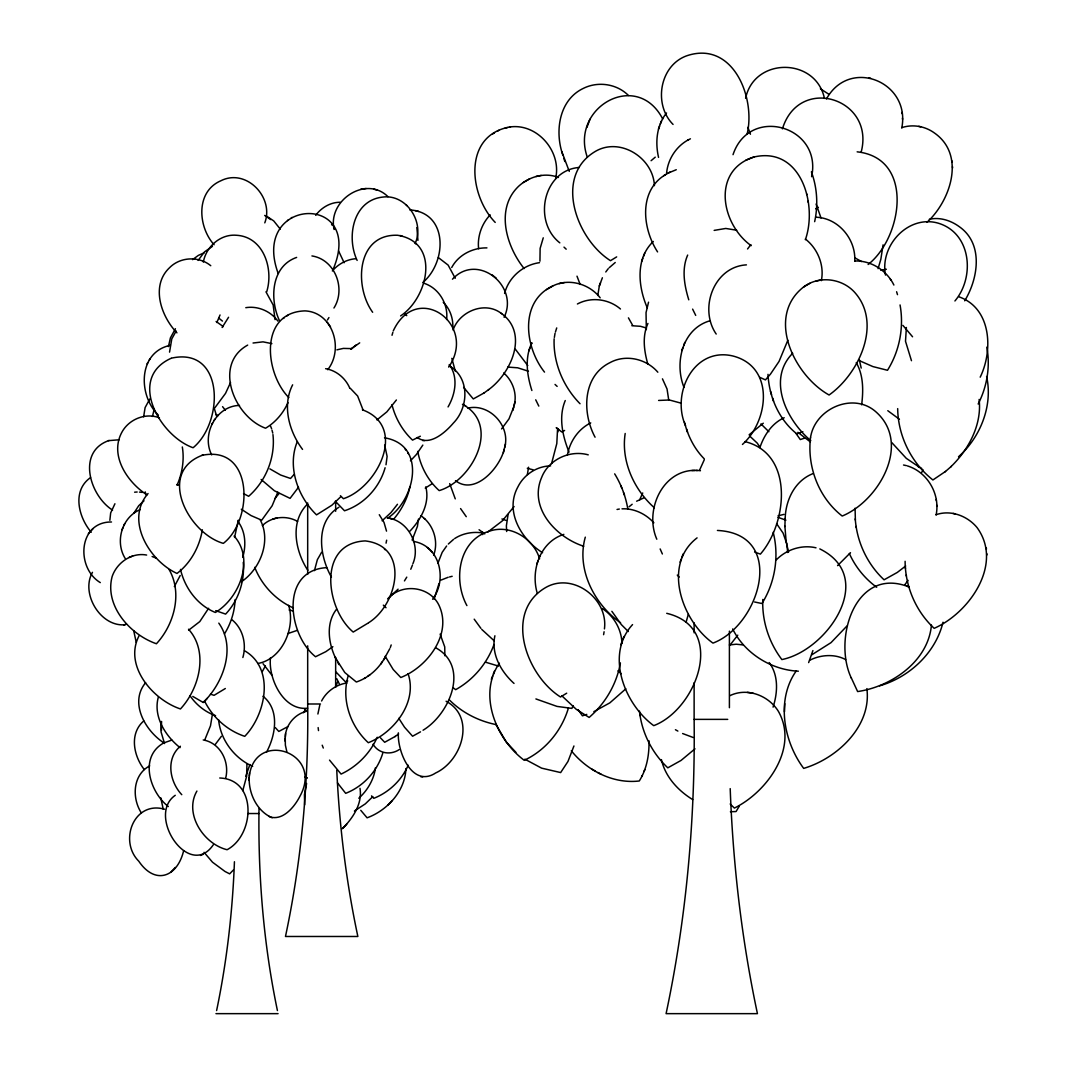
<?xml version="1.0" encoding="UTF-8"?>
<svg xmlns="http://www.w3.org/2000/svg" width="1067" height="1067" viewBox="0 0 1067 1067"><rect width="100%" height="100%" fill="white"/><g stroke="black" fill="none" stroke-linecap="round" stroke-linejoin="round"><path stroke-width="1.5" d="M259.014 808.533C258.014 876.26 263.576 944.202 277.42 1010.556M557.574 428.747L556.801 443.565L551.546 463.652M788.553 552.106L786.152 541.729L784.885 526.124M785.165 518.909C785.499 500.356 794.688 480.884 812.734 473.721M866.857 688.615C871.846 726.107 837.168 758.464 803.691 768.387C783.498 741.418 775.882 699.539 796.342 670.796M784.779 703.673L784.485 711.742M648.976 740.778C649.336 754.716 646.815 769.04 639.293 780.977C613.365 784.072 587.33 770.747 571.312 750.781M554.133 338.786C553.106 362.793 563.296 386.721 580.035 403.739M169.546 352.137L171.787 338.906L176.148 331.023M234.433 861.749C232.553 911.711 226.818 961.58 216.614 1010.556M762.798 599.441C761.905 620.887 768.894 642.494 781.871 659.566C827.218 650.47 877.661 577.5 819.816 548.905M784.885 526.538L785.165 518.469M855.08 508.212L855.374 520.056M826.458 98.964C849.639 56.898 910.925 81.932 901.788 127.907M907.297 465.879C927.543 471.987 940.414 494.341 936.106 514.961M901.695 127.667C912.685 123.999 925.022 126.159 934.345 132.922C965.902 154.848 950.697 200.463 927.023 222.309M936.026 514.721C950.764 509.573 967.342 515.841 977.039 527.551C1003.607 563.856 969.503 612.818 934.172 628.33C915.766 611.218 905.229 586.357 905.109 561.295M235.14 599.587C234.633 611.684 230.885 623.635 224.457 633.891M854.734 261.282C856.174 239.448 838.355 217.895 816.095 217.241M418.451 519.082L417.424 526.378L412.115 540.089M446.606 319.486C448.447 304.335 439.137 288.41 424.533 283.462M444.859 655.765L444.739 646.922L440.137 634.105M417.944 240.342L416.877 227.591M604.429 628.903C608.457 598.854 573.112 571.952 545.917 587.397C503.224 611.911 526.244 675.371 560.522 696.991L566.697 693.19M161.104 722.292L161.477 730.388M249.024 780.39C250.718 728.241 324.861 750.621 300.094 795.955C294.905 806.252 283.729 820.35 270.765 817.149C256.347 810.066 248.544 792.888 249.211 777.296M249.291 775.949L249.478 772.841M286.85 751.782L285.369 745.139L285.249 737.977M285.342 736.63C285.743 724.733 295.159 713.876 306.709 711.276M285.062 741.072L285.529 733.522M452.795 328.089C453.368 318.7 450.101 308.897 443.258 302.321M504.651 447.5C510.786 426.24 489.74 403.126 467.853 408.114M514.174 405.247C517.348 393.71 512.653 380.759 503.744 372.983M931.438 625.062C928.237 661.353 891.478 686.641 857.628 691.563L851.199 677.678M109.861 520.309L110.661 512.947L114.929 503.757M196.915 791.06C183.751 813.681 203.557 844.037 227.084 849.719C254.773 835.168 257.574 779.363 219.749 778.003M597.8 295.439L599.321 285.943L602.388 277.767M555.627 178.389C561.762 151.901 537.688 123.399 510.439 126.906C462.691 134.722 468.72 195.168 495.221 222.416M225.657 778.216C229.858 762.011 220.482 742.912 203.223 739.951M143.632 416.784L145.112 407.567L149.86 398.898M375.477 767.68C373.997 779.417 367.555 790.38 358.819 798.236M883.076 244.863L880.849 259.228L878.088 268.657M212.413 714.263L210.492 725.813L204.917 739.538M238.301 520.176L234.567 537.448M270.471 657.805C268.124 678.612 283.542 711.049 307.616 708.195M494.901 635.759C490.873 653.871 500.943 671.636 514.027 683.427M317.886 714.01L319.78 705.14M666.568 173.534C667.715 158.85 676.998 144.992 690.416 138.803M861.643 404.82C863.43 390.722 863.563 375.304 856.254 362.62M152.461 416.463L154.181 409.261M168.453 346.575L170.4 337.906L175.415 328.716M554.36 337.412L555.053 333.277M625.195 433.482C620.901 460.957 633.918 489.593 654.338 507.759M314.432 570.645L317.366 559.655L321.594 552.319M527.351 474.522L528.592 467.213M603.602 634.678L604.095 631.757M821.337 280.674C824.538 265.283 817.695 248.598 805.398 239.061M620.407 662.914C616.713 683.974 605.336 703.513 589.131 717.437L576.22 709.288L561.775 695.751M747.06 134.349C755.903 98.084 733.282 40.813 687.535 55.524C659.806 64.634 652.911 104.233 673.064 124.426M814.654 221.656C818.269 205.184 817.202 187.699 811.4 171.84M202.37 529.806C199.516 546.731 190.82 562.963 177.015 573.446C149.513 560.962 124.666 520.136 148.06 493.554M386.067 543.156L386.641 540.182M266.697 291.771C273.819 269.004 263.629 236.701 236.34 235.26C220.429 233.886 206.038 246.77 203.344 262.095M409.928 486.632C407.487 498.716 401.472 510.013 393.51 519.362M264.789 222.856C274.406 197.422 246.197 167.892 220.856 180.776C195.381 191.687 197.915 226.818 214.094 244.756M242.863 657.512C246.704 644.188 243.009 628.676 232.032 619.807M438.937 583.756L434.109 599.187M811.614 176.695C822.524 126.119 749.541 104.953 733.029 154.675M943.015 622.234C935.666 652.844 909.457 677.212 879.595 685.841M386.014 464.772L387.108 456.396L384.653 445.086M161.597 721.452L161.037 731.802L164.518 743.552M861.162 152.114C875.367 98.577 799.116 74.317 782.431 128.854M508.052 514.654L506.372 525.858L506.678 531.513M530.766 345.775L531.899 342.787C524.484 357.752 526.991 375.211 531.873 390.509M662.714 118.944C636.946 69.302 569.818 107.3 587.277 157.089M499.409 663.181C477.576 694.457 496.102 739.404 524.244 760.304C545.624 750.301 561.789 730.602 568.418 708.021M563.829 534.38C539.915 541.969 530.446 570.752 537.315 593.399M666.542 112.982C656.578 125.346 655.085 142.338 658.552 157.382M653.324 241.462C635.198 258.614 638.146 286.97 647.322 307.91M710.195 320.714C682.387 328.463 674.171 362.793 683.974 387.334M632.558 624.595C604.949 654.524 624.422 704.167 653.738 725.653C696.858 709.235 727.134 627.756 666.728 613.325M697.071 537.875C661.9 564.776 682.013 621.074 712.969 643.108C760.131 625.355 787.166 533.98 717.424 530.446M567.457 454.875C569.818 441.471 578.394 428.961 590.731 422.905M906.376 327.502L905.51 341.28L911.471 360.699M805.385 239.688C817.829 204.064 800.703 145.686 753.382 157.142C711.449 171.04 721.065 224.083 751.155 245.663M158.369 697.031C152.901 716.33 165.385 735.963 180.03 747.647M242.743 557.267C246.277 545.317 245.65 531.353 237.741 521.23M249.931 764.492L245.757 776.256M501.557 428.947L508.999 418.864L513.76 406.927M455.516 480.683C475.135 495.848 499.996 467.546 504.224 449.18M512.907 410.368L515.028 401.779M503.384 452.635L505.491 444.032M812.907 650.577L808.639 662.594M573.939 745.98L567.977 761.451L560.655 772.575L541.609 768.147L524.857 759.184M745.606 98.284C754.222 56.844 815.828 57.271 824.444 98.431M773.082 707.141C777.736 692.63 778.723 675.424 769.214 662.567M688.282 614.405L686.148 622.048M140.337 509.533C121.838 517.148 114.689 541.796 125.279 558.601M392.016 335.278L392.856 332.357M437.91 563.216L442.191 552.333L446.633 545.997M557.708 432.095L558.521 429.294M277.82 492.167L272.125 505.798L261.708 520.203L251.038 515.574L241.315 509.239M415.25 243.196C424.813 222.203 406.407 194.114 383.04 197.048C353.03 200.022 346.108 237.127 357.138 260.428M504.104 317.286C519.482 286.009 477.429 252.079 452.475 279.194M433.655 555.213C438.884 541.102 433.349 524.19 420.918 515.761L421.425 516.188M183.644 850.666C177.442 877.074 155.222 885.543 138.763 861.189C118.464 840.876 134.042 800.437 164.598 809.226M348.095 676.145C341.12 699.645 350.483 726.44 368.315 742.712C394.136 732.536 417.877 701.993 408.047 673.61M412.876 563.749C420.958 544.984 408.074 520.509 387.534 517.908M504.598 293.452C508.639 277.353 523.097 264.869 539.475 262.682M555.467 331.944L556.721 327.929M585.303 537.154C576.153 569.044 594.292 604.509 620.581 622.808M648.549 302.174L646.042 312.604L646.322 329.636M787.846 340.253L779.043 361.433L770.467 374.117L765.439 379.892L759.864 377.371M385.107 467.746C379.599 487.486 364.06 504.384 344.508 510.773L335.305 501.263M390.322 647.509L391.189 644.948M382.8 753.049C377.371 771.188 363.313 786.446 345.681 793.328L337.465 782.885M336.252 685.548L337.559 681.826M242.796 790.607L246.65 776.189L246.957 763.692M306.616 783.485L304.428 794.675L304.669 804.825M543.25 237.821L540.129 248.398L539.942 261.175M589.984 119.237L586.917 127.413M565.257 400.538C558.268 417.104 562.576 436.07 569.031 452.101M687.668 255.066C681.44 269.284 684.374 285.529 688.775 299.814M699.552 470.2L704.287 459.73M493.994 644.481C487.152 663.474 473.335 679.812 455.689 689.655L453.422 687.988M647.936 323.448C642.041 336.372 644.135 351.07 647.869 364.287M528.832 350.963L530.006 347.869M658.472 129.12L659.659 126.026M660.42 123.932L661.553 120.958M599.321 285.943L600.494 282.848M641.6 261.535L642.774 258.441M643.548 256.347L644.668 253.359M491.34 679.319L492.514 676.225M493.287 674.131L494.421 671.156M536.941 563.709L538.115 560.628M538.875 558.521L540.009 555.547M681.76 350.576L682.933 347.495M683.694 345.388L684.827 342.414M620.834 644.668L622.008 641.574M622.781 639.48L623.915 636.492M680.079 562.122L681.253 559.028M682.013 556.934L683.147 553.946M759.904 447.58C764.065 435.163 771.948 423.292 784.192 417.731M177.095 485.098C182.284 473.188 184.458 459.85 182.324 446.966M980.2 377.171C993.204 350.429 991.55 308.336 959.086 296.866M410.768 569.258L412.436 565.163M333.944 308.016C346.161 288.744 335.025 259.454 311.937 255.933M170.373 345.321C137.936 351.937 137.843 395.323 158.423 415.196M220.042 314.965L216.854 322.527M239.488 405.42C216.094 405.873 201.223 434.469 211.679 454.875M230.539 382.533L225.524 393.39L214.854 407.807M641.934 776.349L642.347 775.402M644.028 771.414L644.815 769.587M222.123 327.516L228.565 317.259M297.306 441.631C286.97 466.639 297.746 496.715 316.526 514.868L331.85 505.251L340.586 496.902M393.27 330.89C416.877 280.354 477.949 324.395 448.687 367.101M408.194 765.239C401.685 780.217 388.988 792.341 373.797 798.316L371.556 795.862M122.065 529.645L123.052 527.445M123.839 525.631L124.719 523.657M180.203 575.513L174.348 586.57M287.957 402.712C283.262 413.156 275.473 422.399 265.563 428.214C234.34 416.944 212.693 364.461 247.677 345.094M389.775 648.736L383.56 659.98M639.64 499.863L642.721 492.967M453.062 330.023C459.49 311.191 485.378 300.547 501.677 313.698M573.126 705.687L571.885 708.395L557.027 706.407L535.901 698.938M92.469 572.325C80.385 593.425 100.445 626.756 124.612 624.782M292.638 384.827C281.928 405.607 289.104 431.548 302.535 449.394M262.322 671.556L265.416 665.835M377.225 737.257C370.129 753.369 356.992 766.613 341.08 774.082L329.53 760.117M208.625 608.27L199.796 621.581L188.659 630.184M739.338 806.025L736.057 811.56L730.402 811.734M978.159 404.02C987.082 386.667 990.456 366.368 986.815 347.148M332.677 270.431C366.728 192.167 249.691 196.101 278.194 273.459M327.716 369.715C344.108 349.016 332.877 312.098 304.949 310.884C258.774 312.338 264.763 373.437 288.837 397.578M448.06 406.927C455.409 394.19 458.53 377.158 449.234 364.527M198.115 260.415L204.504 251.879L212.44 246.344M266.497 752.208C275.646 735.296 280.061 709.768 262.975 696.244M432.615 599.227C447.593 579.448 439.844 545.597 413.436 541.422M133.949 513.067L138.737 505.691L143.978 500.823M964.715 300.801C978.226 278.58 983.761 243.836 959.34 226.724C950.844 220.456 939.787 216.894 929.277 219.295M921.635 472.494L923.142 469.893M147.046 363.874L147.806 362.58M149.313 359.952L149.994 358.792M211.813 424.359L212.56 423.065M214.08 420.451L214.747 419.291M138.963 635.959C123.639 665.755 152.728 699.699 180.443 708.955C199.449 688.535 208.852 651.67 188.512 629.223M451.714 267.51C458.45 254.813 472.814 247.611 486.939 247.891M111.488 521.99C78.211 521.696 75.664 567.777 100.298 582.609M321.594 700.979C326.555 691.349 336.265 684.534 346.948 682.973M298.52 487.232L290.077 498.356L274.406 490.767L261.148 479.496M404.446 580.915L406.767 577.14M327.422 320.007L328.943 317.566M221.376 736.323L215.201 744.539M422.825 445.099L416.343 454.569L410.448 460.811M954.925 300.974C975.198 276.94 971.277 232.939 938.093 223.136C908.244 214.614 879.648 245.49 885.49 275.086M742.459 444.446C769 420.531 774.842 366.795 732.962 356.005C693.857 346.655 671.103 393.296 685.521 425.653M396.39 399.978L386.854 411.862L376.931 419.918M747.554 248.971L750.848 244.65M514.081 506.558L502.17 521.016L487.579 532.193M908.097 580.368L904.696 584.929M336.558 609.217C325.168 623.782 328.649 644.855 336.598 660.193M335.091 657.352L344.814 672.557L356.351 682.026C366.941 678.359 376.211 670.956 382.399 661.647M380.679 664.181L385.48 657.165M737.764 635.172L730.308 644.735M397.484 504.278L390.962 512.573L382.106 520.789M145.619 682.707C129.04 702.619 145.272 730.788 163.878 742.872L171.854 740.085M303.375 712.729L305.682 709.595M605.776 271.965L608.19 268.737M279.114 493.421L274.899 498.596M213.373 844.677C189.312 880.368 146.059 815.521 175.255 795.302M346.775 824.124L342.374 828.699C352.75 818.269 362.607 803.744 359.992 788.326M360.766 810.306L367.088 817.815C387.441 810.4 405.22 790.807 405.913 768.56M850.479 552.679L837.568 565.63M846.825 626.129L831.033 642.627L811.76 654.818M192.78 696.418L203.21 702.459C223.27 683.28 236.367 647.709 218.802 623.128M315.685 215.307C321.394 207.665 330.45 202.196 340.16 202.263M422.799 282.528C447.046 262.069 448.393 212.493 409.808 209.906M398.098 589.171L387.641 598.88M294.105 474.428L290.531 478.469L280.634 475.028L269.858 468.853M409.821 531.259C420.811 519.762 430.161 503.171 425.773 486.885M490.193 214.894C481.684 223.777 477.242 236.501 478.603 248.731M448.327 544.023L453.648 539.302M88.374 533.74L90.135 531.806M91.602 530.179L93.029 528.618M332.344 270.951C338.332 263.936 347.028 259.214 356.298 258.681M207.371 698.231L203.21 702.459M792.701 353.257C766.559 379.625 786.779 420.585 810.787 440.644M171.2 871.806L175.308 867.458M306.803 504.798C289.637 522.417 295.466 551.546 307.789 570.245M180.363 746.233C165.492 758.73 169.613 781.858 181.777 794.688M143.752 720.959C129.094 733.589 133.562 755.876 144.245 769.534M372.783 796.676L365.287 803.891L354.417 811.013M387.814 805.132L392.216 800.557M625.849 688.802L609.844 702.86L593.852 711.649M233.273 870.125L229.658 873.86L225.017 871.486L212.506 862.203L204.077 852.32M950.63 466.986C968.503 449.861 982.067 424.759 979.119 399.458M694.99 748.847L681.026 760.451L667.809 767.827C652.057 753.049 641.72 732.589 639.466 711.075M609.137 267.777L615.232 262.509M868.125 264.496C902.509 237.528 914.712 158.116 857.148 151.834M763.305 423.199L749.127 434.789M776.403 559.775C786.432 549.452 801.891 544.517 816.002 547.798M192.567 259.641L198.302 255.426L204.317 252.719M897.68 408.621C898.014 436.07 911.391 462.945 932.905 479.963L945.535 471.427M945.082 471.814L951.284 466.426M905.696 565.977L897.294 572.432L884.076 579.808C867.204 564.083 856.854 541.849 855.254 518.869M262.375 525.618C271.605 516.495 286.449 515.081 297.6 521.43M388.535 598.067C402.886 582.529 431.081 586.69 439.471 606.363C451.968 634.892 427.053 667.222 400.792 677.505L393.203 669.502L385.187 656.298M400.618 315.912C428.294 297.52 440.804 242.276 397.578 235.26C356.458 233.74 353.991 286.663 372.65 312.271M488.393 389.815C511.093 373.49 529.299 333.237 501.17 313.271M368.689 622.675C397.791 604.482 410.475 546.171 365.194 540.916C316.806 543.076 325.795 609.257 353.217 632.064L368.302 622.955M958.513 456.756C980.413 437.23 993.11 405.567 986.602 376.491M651.097 160.704L655.245 157.169M387.388 518.322C415.303 500.156 427.213 444.872 384.52 437.803M90.548 477.589C71.702 490.7 78.531 517.375 91.269 532.246M629.103 506.758L632.171 504.264M353.337 347.188L350.843 349.202L359.699 342.854M354.124 346.575L356.365 344.761M332.877 646.695L325.848 651.657L315.539 656.738C287.903 634.852 279.661 570.285 326.662 567.644M558.441 177.469C545.01 172.12 529.485 176.482 519.015 185.911C494.981 208.198 506.091 246.17 524.137 268.551M665.555 174.615C638.306 190.753 642.401 228.685 657.579 251.905M600.174 297.8C589.397 283.862 568.804 277.847 552.759 285.983C519.029 301.614 524.777 347.375 544.517 372.103M803.571 287.01C765.572 316.699 794.048 375.464 829.086 395.003C859.175 373.717 882.956 322.594 853.96 291.571C841.076 278.087 818.602 275.593 803.571 287.01L809.826 283.369M225.324 688.522L214.08 695.324L210.466 694.164M423.065 730.228C449.5 714.25 470.107 666.822 435.936 647.896M463.638 387.401L473.295 398.938L483.871 393.083M380.519 737.911L384.68 742.272L395.257 736.417M483.604 393.283L488.766 389.535M394.99 736.603L398.578 734.016M287.503 220.549L288.45 219.895M291.238 217.975L292.051 217.401M283.222 318.486L284.155 317.833M286.956 315.912L287.77 315.339M338.946 507.238C314.752 521.67 319.353 556.067 331.437 577.1M241.315 581.835C260.268 569.058 271.418 541.102 260.281 519.976M364.367 678.465L365.634 677.625M368.048 676.025L369.876 674.824M616.673 256.88L610.497 260.681C576.22 239.075 553.199 175.602 595.893 151.087C620.674 137.083 653.271 158.169 654.418 185.658M431.815 483.938L425.24 488.112M454.715 538.528C463.331 532.9 474.228 531.286 484.258 533.207M420.505 731.842L412.582 736.23L404.526 727.214L398.791 718.331M149.687 765.879C132.655 774.909 131.748 798.009 141.324 812.881M492.607 133.975L494.488 132.868M497.395 131.201L498.849 130.347M529.605 178.869L523.363 182.497M668.462 172.934L676.278 169.72M552.759 285.983L546.504 289.61M287.983 726.56L278.807 731.442L275.299 727.601M663.674 175.722L669.916 172.094M636.626 501.21L643.868 497.889M815.748 208.812L818.389 207.291M420.345 436.216L412.542 440.111C402.406 430.615 395.283 418.064 391.949 404.606M163.931 742.832C138.79 756.61 149.593 791.967 168.319 806.545M146.632 555.053C131.801 552.226 117.01 562.496 112.195 576.38C104.206 605.629 130.054 634.665 156.422 643.748C174.148 624.595 182.684 593.239 169.16 569.645M564.603 430.468L561.722 431.948L556.24 427.627L556.881 428.134M809.773 660.22C820.723 654.698 834.607 653.684 845.611 659.566M687.722 140.137L688.682 139.657M745.913 160.157L754.382 156.849M171.187 358.259C126.84 378.131 159.73 436.003 193.1 447.74C224.097 422.172 224.43 346.562 171.654 358.112M287.863 633.571L297.333 630.344M296.639 257.414C270.938 266.363 269.511 299.6 279.541 320.807M577.407 303.988C591.118 296.599 608.737 298.88 620.461 308.99M441.098 580.061L448.167 577.274M123.719 625.155L126.466 623.995L124.679 624.755M203.263 854.294L200.516 855.467M399.165 749.634C390.282 755.436 378.652 753.555 373.023 744.246M132.628 556.04L128.987 557.494M729.841 695.697C747.113 687.241 768.44 695.417 778.323 711.222C799.09 747.58 767.453 791.714 734.403 808.079L730.175 803.984M802.851 431.708L796.876 433.909C778.91 419.678 769.147 396.924 767.987 374.344M347.749 680.919L345.388 681.76L336.052 672.077M109.127 440.471C76.477 451.568 89.655 495.622 112.555 510.119M804.611 438.124L800.29 439.551L795.929 433.349M586.77 714.397L582.435 715.824L578.074 709.622M714.156 230.392L725.773 228.458L736.723 230.219M201.823 455.382C253.693 444.299 253.773 519.896 223.323 543.37C188.019 533.287 156.169 471.734 203.197 454.942M276.967 517.828L272.805 519.122M387.948 196.661C366.008 174.988 327.502 200.409 334.078 229.472M108.434 440.658L119.197 439.764M449.5 576.954L452.168 576.3M778.043 515.801L783.978 514.387M253.052 343.014L263.029 341.853L271.872 343.627M880.728 270.164L886.357 269.257M336.879 349.843L343.387 348.402L351.883 348.616M505.211 127.973L507.452 127.52M509.306 127.146L510.439 126.906M541.209 175.428L535.967 176.495M564.35 282.555L559.108 283.622M821.417 279.941L816.175 281.008M579.008 167.479C543.223 170.36 532.553 221.536 559.815 242.849M658.606 400.445L669.449 400.005L680.946 403.126M617.046 509.466L619.327 509.052M729.375 644.975L736.203 644.215L742.899 644.895M700.432 470.734C664.341 465.786 643.534 508.999 656.805 539.222M366.141 188.472L360.846 189.166M245.797 307.683C257.907 305.682 270.711 311.244 277.913 321.1M417.304 437.51C429.601 446.766 445.646 432.135 453.382 423.065C468.746 407.421 470 377.478 449.234 365.848M398.351 732.842C397.137 751.248 412.115 788.38 435.696 772.948C461.944 760.784 476.109 717.371 446.099 701.246M550.625 465.879C536.861 466.186 523.99 474.602 517.908 486.885C504.424 511.333 521.27 539.502 542.596 552.719M134.615 492.194L137.163 492.007M507.759 367.088L517.708 367.808L528.432 371.223M855.16 260.988C871.379 260.561 886.85 270.538 893.879 285.036M691.869 470.56L694.83 470.534M695.857 470.507L697.538 470.494M631.904 325.742L640.52 326.302L646.495 328.062M622.021 508.839C634.065 508.225 645.882 513.947 653.844 522.79M307.683 645.842L307.683 703.993L320.46 703.993M694.124 682.747L694.124 719.371L727.734 719.371M247.957 813.534L259.014 813.534M215.961 1013.65L278.074 1013.65M746.42 264.869C713.97 266.67 698.578 308.47 716.197 334.051M798.356 671.196C771.268 669.943 744.699 653.391 732.669 628.956M422.679 440.538L424.439 440.684M420.932 776.816L422.692 776.963M257.801 663.487C282.128 659.339 295.772 627.649 288.61 605.336M747.327 692.376L753.009 693.15M139.484 492.1L142.418 492.38M868.645 77.851L870.632 78.238M918.74 126.373L920.728 126.76M953.058 513.427L955.045 513.801M903.522 465.012L906.243 465.585M325.622 368.689C336.398 370.436 345.655 378.318 349.843 388.295M754.569 601.988L761.945 603.522C775.095 582.569 779.31 556.267 773.188 532.286M744.859 441.591C794.382 453.688 787.366 523.163 760.384 554.12L754.622 552.039M777.95 517.322L785.886 520.149M588.237 454.849C569.885 449.674 548.585 459.49 541.623 477.496C528.472 507.959 556.147 537.368 583.702 546.251M289.117 609.991L292.771 610.857M176.682 484.565L178.803 485.085M498.409 666.061L485.512 662.18M495.928 724.56C478.496 720.999 462.038 712.623 449.447 699.992M399.992 235.527L402.046 236.034M527.298 468.293L533.1 469.813M415.49 210.599L416.517 210.879M389.842 518.309L390.869 518.589M416.557 210.893L418.611 211.453M390.909 518.602L392.976 519.176M373.677 189.152L376.811 190.006M159.41 417.811C145.339 412.449 128.64 419.344 121.718 432.535C109.381 455.649 127.506 482.364 146.939 494.861M693.27 737.524L682.613 733.536M362.393 409.795C408.234 426.68 377.331 487.606 343.414 498.702L340.426 495.715M501.943 518.962L506.171 520.456M215.587 715.677C205.237 712.062 196.275 704.834 190.073 695.844M152.128 556.507L156.195 558.134M906.683 585.956L909.204 587.063C855.401 565.39 832.673 639 851.359 678.132M215.867 414.543L218.308 415.516M215.721 610.657L225.617 614.099C238.555 600.481 244.863 581.022 243.263 562.376M307.309 778.043L305.015 777.056L306.803 777.83M268.977 816.375L272.178 817.762M252.652 766.373C234.38 758.29 220.416 739.791 218.615 719.812M293.358 607.95C275.86 600.107 261.682 585.196 254.733 567.324M859.122 360.553L872.899 366.581L887.491 370.276C899.561 351.03 904.096 327.302 900.055 304.949M462.451 404.286C501.357 424.919 472.494 480.577 439.204 490.607C427.894 480.47 420.478 466.279 417.744 451.394M463.585 404.86L465.719 405.927M438.337 257.56L448.14 265.109L455.222 278.26M891.825 442.618L906.296 458.343L919.754 467.426M918.007 466.519L921.821 468.506M243.543 493.608L248.651 496.288C265.91 481.177 275.499 457.436 272.952 434.576M820.39 88.774L828.779 94.203M855.174 258.014L861.509 261.522M675.424 729.721L677.865 731.082M591.825 769.12L595.426 771.134M597.907 772.495L601.161 774.309M266.443 216.067L273.726 220.909L280.274 229.098M264.669 215.427L270.671 219.549M244.516 650.723C275.233 668.302 265.923 714.477 244.743 736.337C227.538 730.615 213.093 717.784 204.877 701.686M216.108 321.487L223.296 326.595M692.683 799.583C678.052 790.607 665.221 776.749 661.42 759.624M810.32 441.858L797.876 432.335M602.295 608.563C613.938 616.072 621.514 629.343 621.941 643.214M899.428 419.264L887.797 410.702M210.759 265.71C198.982 255.96 180.31 256.747 169.56 267.697C150.407 285.743 161.104 316.392 176.935 332.837M876.687 587.25C864.87 578.647 855.347 566.884 849.359 553.546M479.083 529.739L484.765 533.913M494.194 640.827L481.75 629.41M749.581 435.936L757.21 443.098L760.157 447.433M218.908 318.233L222.443 321.087M496.262 278.247L492.234 274.953M406.3 205.064L406.967 205.611M504.531 316.032L505.198 316.579M415.236 243.396L415.903 243.943M424.266 518.522L424.946 519.069M384.44 549.172L385.12 549.718M628.316 631.544L621.327 624.582L611.858 611.324M628.45 95.47C616.899 83.84 598.147 81.052 583.529 88.294C558.815 99.845 554.587 131.628 562.829 155.035M768.867 431.708L760.944 423.919M350.416 388.415L357.645 396.03L363.193 410.315M617.94 670.81L621.141 673.704M555.04 384.44L557.147 386.401M427.374 547.531L429.147 549.198M429.961 549.972L432.108 551.986M564.003 247.131L566.19 249.185M383.32 605.149L386.014 607.737M234.086 536.061C254.893 559.041 239.555 598.013 215.374 612.471C197.408 605.202 184.831 587.997 180.496 569.418M515.908 752.328L506.292 742.045L495.755 724.213M657.832 372.21C646.335 358.752 625.729 353.991 609.977 362.633C582.315 376.224 582.062 413.142 595.066 437.203M404.913 313.805L406.74 315.645M677.278 575.1L679.199 577.06M527.778 365.568L515.388 349.256M704.287 458.863C694.297 448.874 687.882 435.829 684.467 422.225M271.805 675.078L263.056 663.714M912.565 336.785L902.909 325.382M304.522 708.875L306.322 710.995M466.266 516.681L460.571 508.572M480.87 628.316L474.201 619.18M776.603 523.67L783.085 533.1L786.846 543.93M222.563 406.66L225.35 410.195M265.95 291.811L273.165 304.989L275.033 319.607M331.584 224.39L332.157 225.204M334.118 227.965L334.785 228.912M330.49 326.849L327.289 322.327M405.18 449.167L405.767 449.981M407.714 452.741L408.394 453.688M379.278 514.707L384.013 522.43L386.521 531.126M628.436 317.859L632.531 325.128M344.121 262.735L338.612 251.012M614.672 473.855C621.274 484.605 625.769 496.675 627.849 509.119M890.278 279.007L890.918 280.114M662.447 378.838L667.048 388.988L668.716 399.965M337.625 662.114L338.933 664.594M569.285 171.4L561.775 151.607M339.333 683.947L336.745 678.679M692.616 309.123L695.711 315.392M535.714 399.818L538.808 406.087M580.141 284.449L576.994 276.166M455.262 498.876L449.687 483.618M466.906 605.603C452.888 579.928 458.463 539.715 490.086 530.953C510.693 524.284 533.567 538.635 539.609 558.788M660.153 548.945L662.367 553.973M270.485 425.973L271.632 428.747M821.016 217.961L816.095 204.01M322.207 745.206L323.301 748.034M214.16 407.994L216.761 416.503M620.861 485.618L621.888 488.313M623.501 492.554L624.475 495.088M455.369 371.396L451.834 358.352M747.914 127.333L750.448 134.242M136.229 642.334L133.682 630.65M163.238 809.199L160.77 797.796M896.6 291.744L897.494 294.652M861.216 368.102L859.322 359.806M770.494 391.229L771.548 394.657M772.601 398.071L773.548 401.165M686.574 429.067L687.521 432.162M563.883 158.45L564.83 161.53M272.005 430.188L272.765 433.095M145.205 491.86L145.912 494.781M806.612 193.714L806.785 194.594M807.919 201.263L808.079 202.09M787.046 545.357L787.633 552.519M318.139 727.587L318.513 730.588M951.991 160.944L952.124 162.144M952.498 166.625L952.631 167.866M986.321 547.998L986.442 549.198M986.828 553.68L986.962 554.92M901.895 112.422L902.028 113.622M902.415 118.104L902.535 119.357M936.226 499.476L936.346 500.676M936.733 505.158L936.866 506.398M905.349 567.391L905.47 568.578M906.27 574.98L906.376 576.1M856.174 526.458L856.281 527.578M639.907 714.477L640.013 715.597M482.444 531.753L482.671 534.607M336.772 770.387C339.413 826.191 346.201 881.822 357.858 936.479L285.476 936.479C301.708 860.162 308.656 781.964 307.683 703.993M730.201 788.62C732.962 864.203 741.698 939.64 757.437 1013.65L666.088 1013.65C686.574 917.033 695.337 818.069 694.124 719.371M729.401 631.157L729.401 707.714M694.124 622.835L694.124 632.824M335.652 501.303L335.652 511.28M335.652 657.472L335.652 687.375M307.683 502.97L307.683 574.406M810.533 437.523C806.972 466.812 818.736 497.809 842.21 516.041C879.608 500.516 912.325 442.125 874.74 410.835C851.853 392.123 814.721 409.208 810.533 437.523"/></g></svg>
